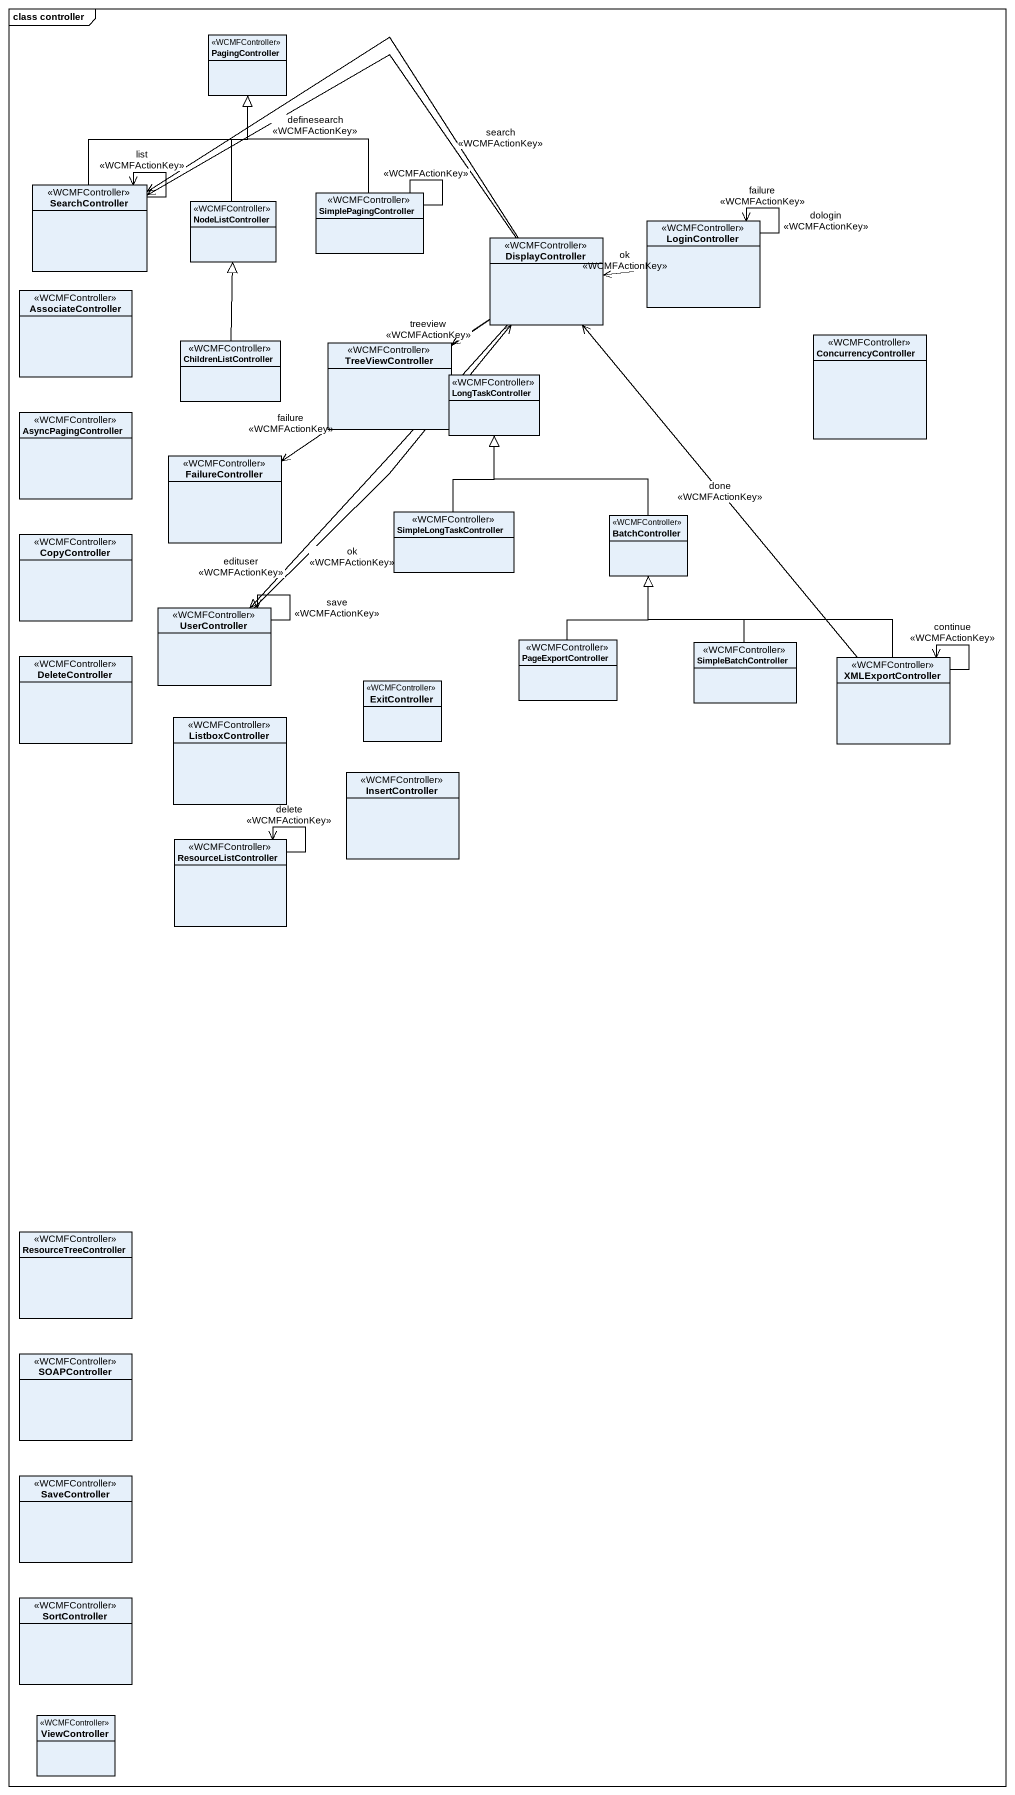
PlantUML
@startuml
mainframe class controller
hide circle
hide empty members
class PagingController <<WCMFController>>
class SearchController <<WCMFController>>
class SimplePagingController <<WCMFController>>
class NodeListController <<WCMFController>>
class LoginController <<WCMFController>>
class DisplayController <<WCMFController>>
class AssociateController <<WCMFController>>
class ChildrenListController <<WCMFController>>
class TreeViewController <<WCMFController>>
class ConcurrencyController <<WCMFController>>
class LongTaskController <<WCMFController>>
class AsyncPagingController <<WCMFController>>
class FailureController <<WCMFController>>
class CopyController <<WCMFController>>
class SimpleLongTaskController <<WCMFController>>
class BatchController <<WCMFController>>
class UserController <<WCMFController>>
class DeleteController <<WCMFController>>
class PageExportController <<WCMFController>>
class SimpleBatchController <<WCMFController>>
class XMLExportController <<WCMFController>>
class ExitController <<WCMFController>>
class ListboxController <<WCMFController>>
class InsertController <<WCMFController>>
class ResourceListController <<WCMFController>>
class ResourceTreeController <<WCMFController>>
class SOAPController <<WCMFController>>
class SaveController <<WCMFController>>
class SortController <<WCMFController>>
class ViewController <<WCMFController>>
SearchController -up-|> PagingController
SearchController --> SearchController : list\n<<WCMFActionKey>>
SimplePagingController -up-|> PagingController
SimplePagingController -- SimplePagingController : <<WCMFActionKey>>
NodeListController -up-|> PagingController
LoginController --> LoginController : failure\n<<WCMFActionKey>>
LoginController --> LoginController : dologin\n<<WCMFActionKey>>
LoginController -left-> DisplayController : ok\n<<WCMFActionKey>>
DisplayController -left-> SearchController : search\n<<WCMFActionKey>>
DisplayController -left-> SearchController : definesearch\n<<WCMFActionKey>>
DisplayController --> TreeViewController : treeview\n<<WCMFActionKey>>
DisplayController --> FailureController : failure\n<<WCMFActionKey>>
DisplayController --> UserController : edituser\n<<WCMFActionKey>>
ChildrenListController -up-|> NodeListController
SimpleLongTaskController -up-|> LongTaskController
BatchController -up-|> LongTaskController
UserController -up-> DisplayController : ok\n<<WCMFActionKey>>
UserController --> UserController : save\n<<WCMFActionKey>>
PageExportController -up-|> BatchController
SimpleBatchController -up-|> BatchController
XMLExportController -up-> DisplayController : done\n<<WCMFActionKey>>
XMLExportController -up-|> BatchController
XMLExportController --> XMLExportController : continue\n<<WCMFActionKey>>
ResourceListController --> ResourceListController : delete\n<<WCMFActionKey>>
@enduml
